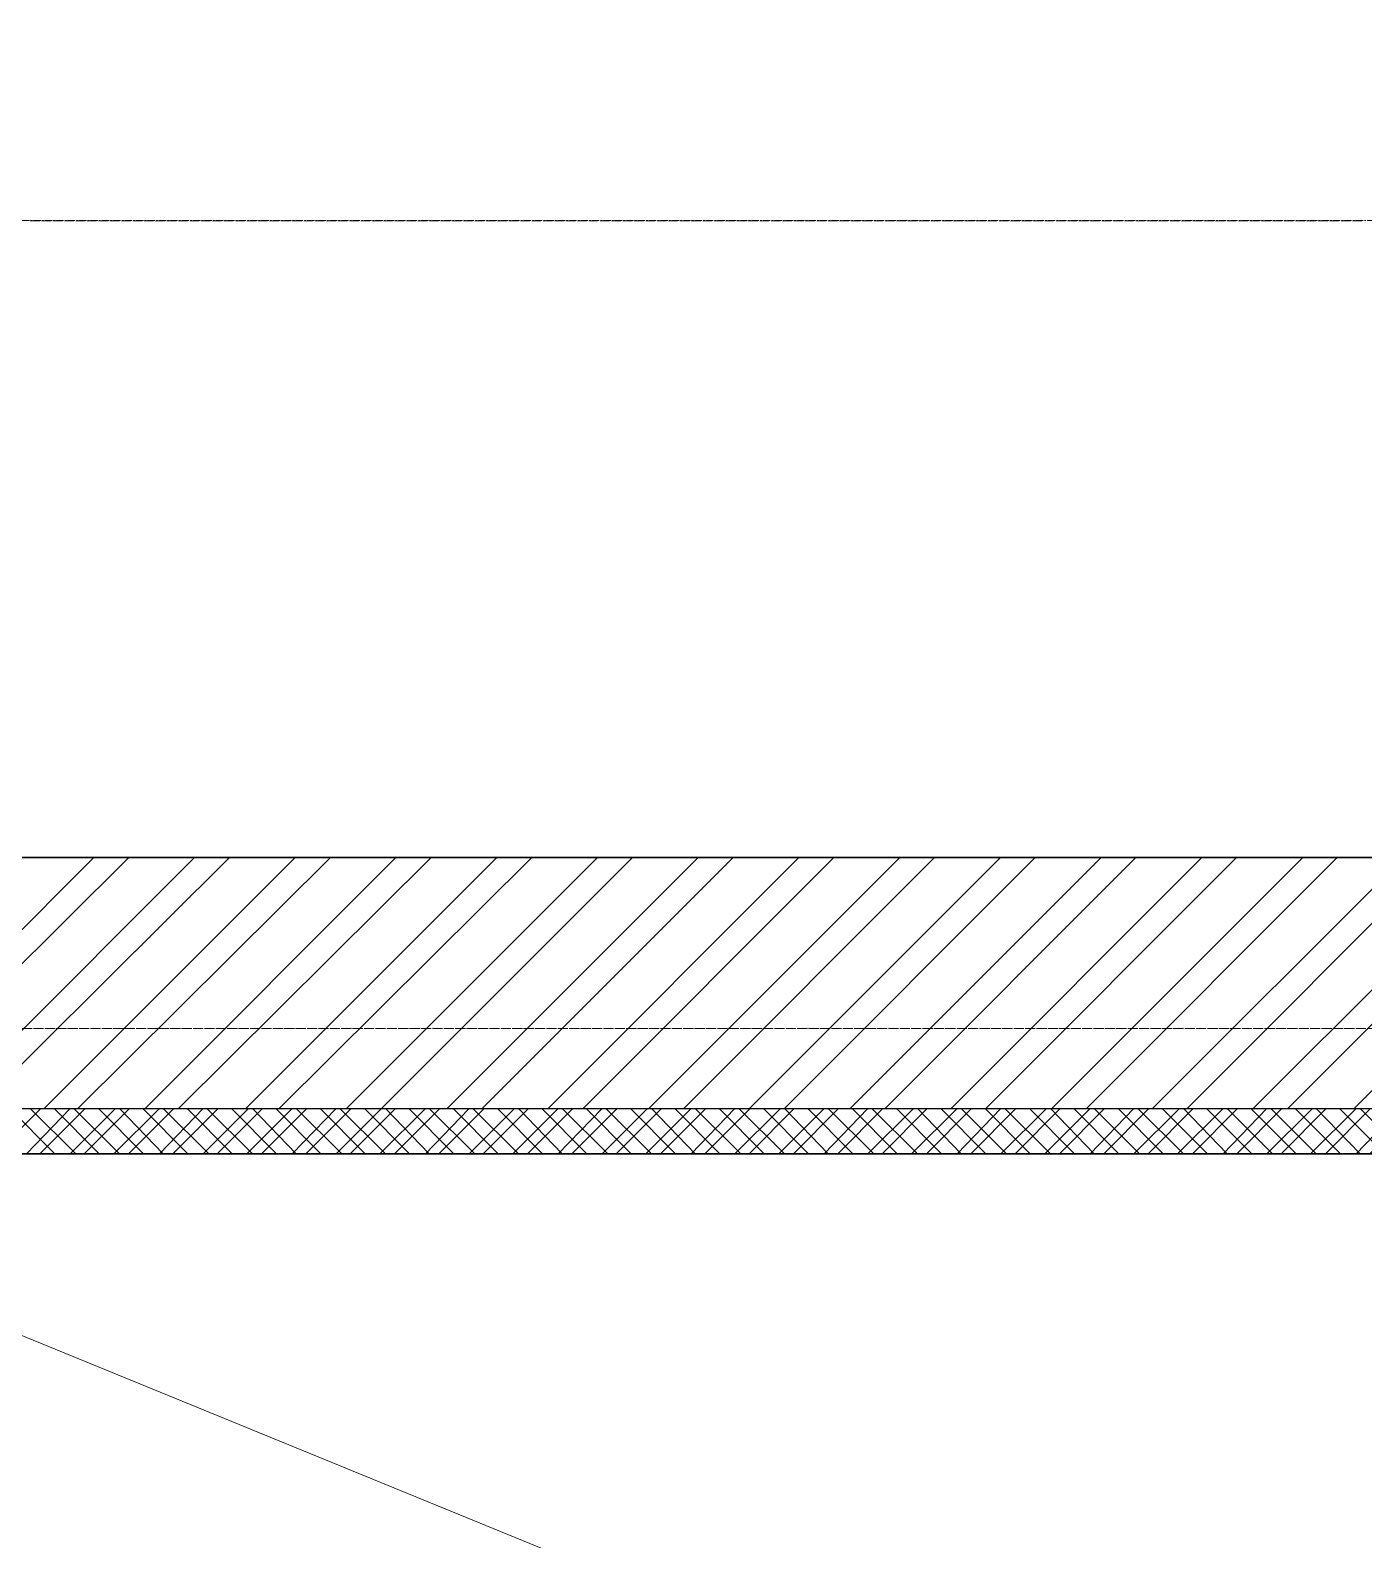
# Model space of a CAD drawing. Header units: millimetres. Extents: x -10178924 to 11692288, y -947381 to 58396.
# Drawn here: x 740871 to 743843, y -814179 to -810816 of the extents above; entities that cross this region are included whole.
import ezdxf

# ---------------------------------------------------------------- set-up
doc = ezdxf.new("R2010")
doc.units = ezdxf.units.MM
doc.linetypes.add('осевая', pattern=[50.8, 31.75, -6.35, 6.35, -6.35])
doc.layers.add('PDF _Отделка СТЕН', color=6, linetype='Continuous')
doc.layers.add('PDF _Стены.1', color=7, linetype='Continuous')
doc.layers.add('PDF _Размеры осевые', color=7, linetype='Continuous', true_color=0x5d6970)
doc.layers.add('PDF _штриховка', color=7, linetype='Continuous', true_color=0x95834a)
for name, color, linetype, lineweight in [('Отделка СТЕН', 6, 'Continuous', 13), ('Размеры осевые', 153, 'Continuous', 9), ('Стены.1', 7, 'Continuous', 25), ('ШТРИХОВКА', 252, 'Continuous', 15)]:
    doc.layers.add(name, color=color, linetype=linetype, lineweight=lineweight)

# ---------------------------------------------------------------- blocks, each defined once
blk = doc.blocks.new('A$C5282721b')
at = {"layer": 'Отделка СТЕН', "true_color": 0x000000, "transparency": 33554687}
h = blk.add_hatch(dxfattribs=at)
h.set_pattern_fill('ANSI37', color=18, scale=22, angle=-90)
h.set_pattern_definition([(315, (-17446.33, 108538.816), (49.39141, 49.39141), []), (45, (-17446.33, 108538.816), (-49.39141, 49.39141), [])])
h.paths.add_polyline_path([(26592.373, -32428.119), (25753.823, -32428.119), (17403.142, -32428.119), (17403.142, -38395.958), (26591.954, -38400.464), (26591.961, -38300.463), (17503.142, -38296.007), (17503.142, -32528.119), (25753.823, -32528.119), (26592.366, -32528.119)])
h.paths.add_polyline_path([(28638.33, -32428.119), (27792.557, -32428.119), (26592.373, -32428.119), (26592.366, -32528.119), (28638.33, -32528.119)])
h.paths.add_polyline_path([(36484.836, -38082.681), (36383.118, -38082.906), (36381.494, -38305.263), (26591.961, -38300.463), (26591.954, -38400.464), (36480.32, -38405.312)])
at = {"layer": 'ШТРИХОВКА', "ltscale": 100, "true_color": 0x000000, "transparency": 33554687}
h = blk.add_hatch(dxfattribs=at)
h.set_pattern_fill('ANSI31', color=18, scale=50)
h.set_pattern_definition([(45, (-79853.19, 25128.16), (-112.2532, 112.2532), [])])
edge = h.paths.add_edge_path()
edge.add_line((36498.921, -37009.188), (36898.882, -37014.787))
edge.add_line((36898.882, -37014.787), (36964.029, -32428.119))
edge.add_line((36964.029, -32428.119), (37032.722, -32428.119))
edge.add_line((37032.722, -32428.119), (37032.722, -30586.036))
edge.add_line((37032.722, -30586.036), (38904.657, -30586.036))
edge.add_line((38904.657, -30586.036), (38902.425, -30898.17))
edge.add_line((38902.425, -30898.17), (39152.455, -30898.17))
edge.add_line((39152.455, -30898.17), (39154.793, -30586.036))
edge.add_line((39154.793, -30586.036), (41035.118, -30586.036))
edge.add_line((41035.118, -30586.036), (41035.118, -30412.839))
edge.add_line((41035.118, -30412.839), (41035.118, -30026.036))
edge.add_line((41035.118, -30026.036), (36472.722, -30026.036))
edge.add_line((36472.722, -30026.036), (36472.722, -31868.119))
edge.add_line((36472.722, -31868.119), (30542.101, -31868.119))
edge.add_line((30542.101, -31868.119), (30542.101, -32424.051))
edge.add_line((30542.101, -32424.051), (36563.99, -32428.119))
edge.add_line((36563.99, -32428.119), (36498.921, -37066.477))
h.paths.add_polyline_path([(25192.811, -31868.119), (17563.142, -31868.119), (17563.142, -30066.63), (12841.199, -30066.63), (12841.199, -31868.119), (7024.898, -31868.119), (7024.898, -31969.641), (7024.898, -32428.119), (13001.199, -32428.119), (13001.199, -38443.071), (10379.676, -38473.857), (10379.676, -38873.885), (13001.199, -38843.098), (13401.199, -38838.401), (13401.199, -32428.119), (13401.199, -30626.63), (17003.142, -30626.63), (17003.142, -32428.119), (17003.142, -38795.762), (36871.442, -38820.294), (36872.104, -38529.718), (36884.044, -38081.988), (36484.836, -38082.681), (36480.32, -38405.312), (17403.142, -38395.958), (17403.142, -32428.119), (25753.823, -32428.119), (25753.823, -31968.119)])
at = {"color": 18, "lineweight": 0, "ltscale": 100, "true_color": 0x000000, "transparency": 33554687}
blk.add_line((17503.142, -32528.119), (29114.197, -37278.249), dxfattribs=at)
blk.add_line((17503.142, -32528.119), (29114.197, -37278.249), dxfattribs=at)
at = {"layer": 'Размеры осевые', "color": 251, "linetype": 'осевая', "ltscale": 0.5, "transparency": 33554687}
for p, q in [((-9750, -30450), (44700, -30450)), ((-9750, -32250), (62308.109, -32250)), ((-9718.727, -32250), (61848.609, -32250)), ((-9718.727, -32250), (61848.609, -32250))]:
    blk.add_line(p, q, dxfattribs=at)
at = {"layer": 'Стены.1', "color": 18, "linetype": 'Continuous', "true_color": 0x000000, "transparency": 33554687, "flags": 128}
for points in [[(17563.142, -31868.119), (25192.811, -31868.119)], [(17403.142, -32428.119), (25753.823, -32428.119)], [(17503.142, -32528.119), (25753.823, -32528.119)]]:
    blk.add_lwpolyline(points, dxfattribs=at)

msp = doc.modelspace()

# ---------------------------------------------------------------- linework, layer by layer
at = {"layer": 'PDF _Отделка СТЕН', "lineweight": 13}
for points in [[(740862.6, -813319.6), (740959.9, -813218)], [(740871.1, -813218), (740972.6, -813319.6)], [(740960, -813319.6), (741061.5, -813218)], [(740968.4, -813218), (741070, -813319.6)], [(741057.3, -813319.6), (741158.9, -813218)], [(741070, -813218), (741167.4, -813319.6)], [(741158.9, -813319.6), (741256.3, -813218)], [(741167.4, -813218), (741269, -813319.6)], [(741256.3, -813319.6), (741357.9, -813218)], [(741264.7, -813218), (741366.3, -813319.6)], [(741353.7, -813319.6), (741455.2, -813218)], [(741366.4, -813218), (741463.7, -813319.6)], [(741455.2, -813319.6), (741552.6, -813218)], [(741463.7, -813218), (741565.3, -813319.6)], [(741552.6, -813319.6), (741654.2, -813218)], [(741561.1, -813218), (741662.7, -813319.6)], [(741650, -813319.6), (741751.6, -813218)], [(741662.7, -813218), (741760.1, -813319.6)], [(741751.6, -813319.6), (741849, -813218)], [(741760.1, -813218), (741861.7, -813319.6)], [(741849, -813319.6), (741950.6, -813218)], [(741857.4, -813218), (741959, -813319.6)], [(741946.3, -813319.6), (742047.9, -813218)], [(741959, -813218), (742056.4, -813319.6)], [(742047.9, -813319.6), (742145.3, -813218)], [(742056.4, -813218), (742158, -813319.6)], [(742145.3, -813319.6), (742246.9, -813218)], [(742153.8, -813218), (742255.4, -813319.6)], [(742242.7, -813319.6), (742344.3, -813218)], [(742255.4, -813218), (742352.7, -813319.6)], [(742344.3, -813319.6), (742441.6, -813218)], [(742352.7, -813218), (742454.3, -813319.6)], [(742441.6, -813319.6), (742543.2, -813218)], [(742450.1, -813218), (742551.7, -813319.6)], [(742539, -813319.6), (742640.6, -813218)], [(742551.7, -813218), (742649.1, -813319.6)], [(742640.6, -813319.6), (742738, -813218)], [(742649.1, -813218), (742750.7, -813319.6)], [(742738, -813319.6), (742839.6, -813218)], [(742746.4, -813218), (742848, -813319.6)], [(742835.3, -813319.6), (742936.9, -813218)], [(742848, -813218), (742945.4, -813319.6)], [(742936.9, -813319.6), (743034.3, -813218)], [(742945.4, -813218), (743047, -813319.6)], [(743034.3, -813319.6), (743135.9, -813218)], [(743042.8, -813218), (743144.4, -813319.6)], [(743131.7, -813319.6), (743233.3, -813218)], [(743144.4, -813218), (743241.7, -813319.6)], [(743233.3, -813319.6), (743330.6, -813218)], [(743241.7, -813218), (743343.3, -813319.6)], [(743330.6, -813319.6), (743432.2, -813218)], [(743339.1, -813218), (743440.7, -813319.6)], [(743428, -813319.6), (743529.6, -813218)], [(743440.7, -813218), (743538.1, -813319.6)], [(743529.6, -813319.6), (743627, -813218)], [(743538.1, -813218), (743639.7, -813319.6)], [(743627, -813319.6), (743728.6, -813218)], [(743635.4, -813218), (743737, -813319.6)], [(743724.3, -813319.6), (743825.9, -813218)], [(743737, -813218), (743834.4, -813319.6)], [(743825.9, -813319.6), (743923.3, -813218)], [(743834.4, -813218), (743936, -813319.6)]]:
    msp.add_lwpolyline(points, dxfattribs=at)
at = {"layer": 'PDF _Размеры осевые', "lineweight": 9}
for points in [[(740871.1, -811241), (740875.3, -811241), (740892.2, -811241)], [(740896.4, -811241), (740900.7, -811241), (740917.6, -811241)], [(740921.8, -811241), (740926.1, -811241), (740943, -811241)], [(740947.2, -811241), (740951.5, -811241), (740968.4, -811241)], [(740972.6, -811241), (740976.9, -811241), (740993.8, -811241)], [(740998, -811241), (741002.3, -811241), (741019.2, -811241)], [(741023.4, -811241), (741027.7, -811241), (741044.6, -811241)], [(741048.9, -811241), (741053.1, -811241), (741070, -811241)], [(741074.3, -811241), (741078.5, -811241), (741095.4, -811241)], [(741099.7, -811241), (741103.9, -811241), (741120.8, -811241)], [(741125.1, -811241), (741129.3, -811241), (741146.2, -811241)], [(741150.4, -811241), (741154.7, -811241), (741171.6, -811241)], [(741175.8, -811241), (741180.1, -811241), (741197, -811241)], [(741201.2, -811241), (741205.5, -811241), (741222.4, -811241)], [(741226.6, -811241), (741230.9, -811241), (741247.8, -811241)], [(741252, -811241), (741256.3, -811241), (741273.2, -811241)], [(741277.5, -811241), (741281.7, -811241), (741298.6, -811241)], [(741302.9, -811241), (741307.1, -811241), (741324, -811241)], [(741328.3, -811241), (741332.5, -811241), (741349.4, -811241)], [(741353.7, -811241), (741357.9, -811241), (741374.8, -811241)], [(741379.1, -811241), (741383.3, -811241), (741400.2, -811241)], [(741404.4, -811241), (741408.7, -811241), (741425.6, -811241)], [(741429.8, -811241), (741434.1, -811241), (741451, -811241)], [(741455.2, -811241), (741459.5, -811241), (741476.4, -811241)], [(741480.7, -811241), (741484.9, -811241), (741501.8, -811241)], [(741506.1, -811241), (741510.3, -811241), (741527.2, -811241)], [(741531.5, -811241), (741535.7, -811241), (741552.6, -811241)], [(741556.9, -811241), (741561.1, -811241), (741578, -811241)], [(741582.3, -811241), (741586.5, -811241), (741603.4, -811241)], [(741607.7, -811241), (741611.9, -811241), (741628.8, -811241)], [(741633.1, -811241), (741637.3, -811241), (741654.2, -811241)], [(741658.4, -811241), (741662.7, -811241), (741679.6, -811241)], [(741683.9, -811241), (741688.1, -811241), (741705, -811241)], [(741709.3, -811241), (741713.5, -811241), (741730.4, -811241)], [(741734.7, -811241), (741738.9, -811241), (741755.8, -811241)], [(741760.1, -811241), (741764.3, -811241), (741781.2, -811241)], [(741785.5, -811241), (741789.7, -811241), (741806.6, -811241)], [(741810.9, -811241), (741815.1, -811241), (741832, -811241)], [(741836.3, -811241), (741840.5, -811241), (741857.4, -811241)], [(741861.7, -811241), (741865.9, -811241), (741882.8, -811241)], [(741887.1, -811241), (741891.3, -811241), (741908.2, -811241)], [(741912.5, -811241), (741916.7, -811241), (741933.6, -811241)], [(741937.9, -811241), (741942.1, -811241), (741959, -811241)], [(741963.3, -811241), (741967.5, -811241), (741984.4, -811241)], [(741988.7, -811241), (741992.9, -811241), (742009.8, -811241)], [(742014.1, -811241), (742018.3, -811241), (742035.2, -811241)], [(742039.5, -811241), (742043.7, -811241), (742060.6, -811241)], [(742064.9, -811241), (742069.1, -811241), (742086, -811241)], [(742090.3, -811241), (742094.5, -811241), (742111.4, -811241)], [(742115.7, -811241), (742119.9, -811241), (742136.8, -811241)], [(742141.1, -811241), (742145.3, -811241), (742162.2, -811241)], [(742166.5, -811241), (742170.7, -811241), (742187.6, -811241)], [(742191.9, -811241), (742196.1, -811241), (742213, -811241)], [(742217.3, -811241), (742221.5, -811241), (742238.4, -811241)], [(742242.7, -811241), (742246.9, -811241), (742263.8, -811241)], [(742268.1, -811241), (742272.3, -811241), (742289.2, -811241)], [(742293.5, -811241), (742297.7, -811241), (742314.6, -811241)], [(742318.9, -811241), (742323.1, -811241), (742340, -811241)], [(742344.3, -811241), (742348.5, -811241), (742365.4, -811241)], [(742369.7, -811241), (742373.9, -811241), (742390.8, -811241)], [(742395.1, -811241), (742399.3, -811241), (742416.2, -811241)], [(742420.5, -811241), (742424.7, -811241), (742441.6, -811241)], [(742445.9, -811241), (742450.1, -811241), (742467, -811241)], [(742471.3, -811241), (742475.5, -811241), (742492.4, -811241)], [(742496.7, -811241), (742500.9, -811241), (742517.8, -811241)], [(742522.1, -811241), (742526.3, -811241), (742543.2, -811241)], [(742547.5, -811241), (742551.7, -811241), (742568.6, -811241)], [(742572.9, -811241), (742577.1, -811241), (742594, -811241)], [(742598.3, -811241), (742602.5, -811241), (742619.4, -811241)], [(742623.7, -811241), (742627.9, -811241), (742644.8, -811241)], [(742649.1, -811241), (742653.3, -811241), (742670.2, -811241)], [(742674.5, -811241), (742678.7, -811241), (742695.6, -811241)], [(742699.9, -811241), (742704.1, -811241), (742721, -811241)], [(742725.3, -811241), (742729.5, -811241), (742746.4, -811241)], [(742750.7, -811241), (742754.9, -811241), (742771.8, -811241)], [(742776.1, -811241), (742780.3, -811241), (742797.2, -811241)], [(742801.5, -811241), (742805.7, -811241), (742822.6, -811241)], [(742826.9, -811241), (742831.1, -811241), (742848, -811241)], [(742852.3, -811241), (742856.5, -811241), (742873.4, -811241)], [(742877.7, -811241), (742881.9, -811241), (742898.8, -811241)], [(742903.1, -811241), (742907.3, -811241), (742924.2, -811241)], [(742928.5, -811241), (742932.7, -811241), (742949.6, -811241)], [(742953.9, -811241), (742958.1, -811241), (742975, -811241)], [(742979.3, -811241), (742983.5, -811241), (743000.4, -811241)], [(743004.7, -811241), (743008.9, -811241), (743025.8, -811241)], [(743030.1, -811241), (743034.3, -811241), (743051.2, -811241)], [(743055.5, -811241), (743059.7, -811241), (743076.6, -811241)], [(743080.9, -811241), (743085.1, -811241), (743102, -811241)], [(743106.3, -811241), (743110.5, -811241), (743127.4, -811241)], [(743131.7, -811241), (743135.9, -811241), (743152.8, -811241)], [(743157.1, -811241), (743161.3, -811241), (743178.2, -811241)], [(743182.5, -811241), (743186.7, -811241), (743203.6, -811241)], [(743207.9, -811241), (743212.1, -811241), (743229, -811241)], [(743233.3, -811241), (743237.5, -811241), (743254.4, -811241)], [(743258.7, -811241), (743262.9, -811241), (743279.8, -811241)], [(743284.1, -811241), (743288.3, -811241), (743305.2, -811241)], [(743309.5, -811241), (743313.7, -811241), (743330.6, -811241)], [(743334.9, -811241), (743339.1, -811241), (743356, -811241)], [(743360.3, -811241), (743364.5, -811241), (743381.4, -811241)], [(743385.7, -811241), (743389.9, -811241), (743406.8, -811241)], [(743411.1, -811241), (743415.3, -811241), (743432.2, -811241)], [(743436.5, -811241), (743440.7, -811241), (743457.6, -811241)], [(743461.9, -811241), (743466.1, -811241), (743483, -811241)], [(743487.3, -811241), (743491.5, -811241), (743508.4, -811241)], [(743512.7, -811241), (743516.9, -811241), (743533.8, -811241)], [(743538.1, -811241), (743542.3, -811241), (743559.2, -811241)], [(743563.5, -811241), (743567.7, -811241), (743584.6, -811241)], [(743588.9, -811241), (743593.1, -811241), (743610, -811241)], [(743614.3, -811241), (743618.5, -811241), (743635.4, -811241)], [(743639.7, -811241), (743643.9, -811241), (743660.8, -811241)], [(743665.1, -811241), (743669.3, -811241), (743686.2, -811241)], [(743690.5, -811241), (743694.7, -811241), (743711.6, -811241)], [(743715.9, -811241), (743720.1, -811241), (743737, -811241)], [(743741.3, -811241), (743745.5, -811241), (743762.4, -811241)], [(743766.7, -811241), (743770.9, -811241), (743787.8, -811241)], [(743792.1, -811241), (743796.3, -811241), (743813.2, -811241)], [(743817.5, -811241), (743821.7, -811241), (743838.6, -811241)], [(740854.1, -813040.2), (740871.1, -813040.2)], [(740875.3, -813040.2), (740875.3, -813040.2)], [(740879.5, -813040.2), (740896.4, -813040.2)], [(740900.7, -813040.2), (740900.7, -813040.2)], [(740904.9, -813040.2), (740921.8, -813040.2)], [(740926.1, -813040.2), (740926.1, -813040.2)], [(740930.3, -813040.2), (740947.2, -813040.2)], [(740951.5, -813040.2), (740951.5, -813040.2)], [(740955.7, -813040.2), (740972.6, -813040.2)], [(740976.9, -813040.2), (740976.9, -813040.2)], [(740981.1, -813040.2), (740998, -813040.2)], [(741002.3, -813040.2), (741002.3, -813040.2)], [(741006.5, -813040.2), (741023.4, -813040.2)], [(741027.7, -813040.2), (741027.7, -813040.2)], [(741031.9, -813040.2), (741048.8, -813040.2)], [(741053.1, -813040.2), (741053.1, -813040.2)], [(741057.3, -813040.2), (741074.3, -813040.2)], [(741078.5, -813040.2), (741078.5, -813040.2)], [(741082.7, -813040.2), (741099.7, -813040.2)], [(741103.9, -813040.2), (741103.9, -813040.2)], [(741108.1, -813040.2), (741125.1, -813040.2)], [(741129.3, -813040.2), (741129.3, -813040.2)], [(741133.5, -813040.2), (741150.4, -813040.2)], [(741154.7, -813040.2), (741154.7, -813040.2)], [(741158.9, -813040.2), (741175.8, -813040.2)], [(741180.1, -813040.2), (741180.1, -813040.2)], [(741184.3, -813040.2), (741201.2, -813040.2)], [(741205.5, -813040.2), (741205.5, -813040.2)], [(741209.7, -813040.2), (741226.6, -813040.2)], [(741230.9, -813040.2), (741230.9, -813040.2)], [(741235.1, -813040.2), (741252, -813040.2)], [(741256.3, -813040.2), (741256.3, -813040.2)], [(741260.5, -813040.2), (741277.5, -813040.2)], [(741281.7, -813040.2), (741281.7, -813040.2)], [(741285.9, -813040.2), (741302.9, -813040.2)], [(741307.1, -813040.2), (741307.1, -813040.2)], [(741311.3, -813040.2), (741328.3, -813040.2)], [(741332.5, -813040.2), (741332.5, -813040.2)], [(741336.7, -813040.2), (741353.7, -813040.2)], [(741357.9, -813040.2), (741357.9, -813040.2)], [(741362.1, -813040.2), (741379.1, -813040.2)], [(741383.3, -813040.2), (741383.3, -813040.2)], [(741387.5, -813040.2), (741404.4, -813040.2)], [(741408.7, -813040.2), (741408.7, -813040.2)], [(741412.9, -813040.2), (741429.8, -813040.2)], [(741434.1, -813040.2), (741434.1, -813040.2)], [(741438.3, -813040.2), (741455.2, -813040.2)], [(741459.5, -813040.2), (741459.5, -813040.2)], [(741463.7, -813040.2), (741480.6, -813040.2)], [(741484.9, -813040.2), (741484.9, -813040.2)], [(741489.1, -813040.2), (741506.1, -813040.2)], [(741510.3, -813040.2), (741510.3, -813040.2)], [(741514.5, -813040.2), (741531.5, -813040.2)], [(741535.7, -813040.2), (741535.7, -813040.2)], [(741539.9, -813040.2), (741556.9, -813040.2)], [(741561.1, -813040.2), (741561.1, -813040.2)], [(741565.3, -813040.2), (741582.3, -813040.2)], [(741586.5, -813040.2), (741586.5, -813040.2)], [(741590.7, -813040.2), (741607.7, -813040.2)], [(741611.9, -813040.2), (741611.9, -813040.2)], [(741616.1, -813040.2), (741633.1, -813040.2)], [(741637.3, -813040.2), (741637.3, -813040.2)], [(741641.5, -813040.2), (741658.4, -813040.2)], [(741662.7, -813040.2), (741662.7, -813040.2)], [(741666.9, -813040.2), (741683.8, -813040.2)], [(741688.1, -813040.2), (741688.1, -813040.2)], [(741692.3, -813040.2), (741709.3, -813040.2)], [(741713.5, -813040.2), (741713.5, -813040.2)], [(741717.7, -813040.2), (741734.7, -813040.2)], [(741738.9, -813040.2), (741738.9, -813040.2)], [(741743.1, -813040.2), (741760.1, -813040.2)], [(741764.3, -813040.2), (741764.3, -813040.2)], [(741768.5, -813040.2), (741785.5, -813040.2)], [(741789.7, -813040.2), (741789.7, -813040.2)], [(741793.9, -813040.2), (741810.9, -813040.2)], [(741815.1, -813040.2), (741815.1, -813040.2)], [(741819.3, -813040.2), (741836.3, -813040.2)], [(741840.5, -813040.2), (741840.5, -813040.2)], [(741844.7, -813040.2), (741861.7, -813040.2)], [(741865.9, -813040.2), (741865.9, -813040.2)], [(741870.1, -813040.2), (741887.1, -813040.2)], [(741891.3, -813040.2), (741891.3, -813040.2)], [(741895.5, -813040.2), (741912.5, -813040.2)], [(741916.7, -813040.2), (741916.7, -813040.2)], [(741920.9, -813040.2), (741937.9, -813040.2)], [(741942.1, -813040.2), (741942.1, -813040.2)], [(741946.3, -813040.2), (741963.3, -813040.2)], [(741967.5, -813040.2), (741967.5, -813040.2)], [(741971.7, -813040.2), (741988.7, -813040.2)], [(741992.9, -813040.2), (741992.9, -813040.2)], [(741997.1, -813040.2), (742014.1, -813040.2)], [(742018.3, -813040.2), (742018.3, -813040.2)], [(742022.5, -813040.2), (742039.5, -813040.2)], [(742043.7, -813040.2), (742043.7, -813040.2)], [(742047.9, -813040.2), (742064.9, -813040.2)], [(742069.1, -813040.2), (742069.1, -813040.2)], [(742073.3, -813040.2), (742090.3, -813040.2)], [(742094.5, -813040.2), (742094.5, -813040.2)], [(742098.7, -813040.2), (742115.7, -813040.2)], [(742119.9, -813040.2), (742119.9, -813040.2)], [(742124.1, -813040.2), (742141.1, -813040.2)], [(742145.3, -813040.2), (742145.3, -813040.2)], [(742149.5, -813040.2), (742166.5, -813040.2)], [(742170.7, -813040.2), (742170.7, -813040.2)], [(742174.9, -813040.2), (742191.9, -813040.2)], [(742196.1, -813040.2), (742196.1, -813040.2)], [(742200.3, -813040.2), (742217.3, -813040.2)], [(742221.5, -813040.2), (742221.5, -813040.2)], [(742225.7, -813040.2), (742242.7, -813040.2)], [(742246.9, -813040.2), (742246.9, -813040.2)], [(742251.1, -813040.2), (742268.1, -813040.2)], [(742272.3, -813040.2), (742272.3, -813040.2)], [(742276.5, -813040.2), (742293.5, -813040.2)], [(742297.7, -813040.2), (742297.7, -813040.2)], [(742301.9, -813040.2), (742318.9, -813040.2)], [(742323.1, -813040.2), (742323.1, -813040.2)], [(742327.3, -813040.2), (742344.3, -813040.2)], [(742348.5, -813040.2), (742348.5, -813040.2)], [(742352.7, -813040.2), (742369.7, -813040.2)], [(742373.9, -813040.2), (742373.9, -813040.2)], [(742378.1, -813040.2), (742395.1, -813040.2)], [(742399.3, -813040.2), (742399.3, -813040.2)], [(742403.5, -813040.2), (742420.5, -813040.2)], [(742424.7, -813040.2), (742424.7, -813040.2)], [(742428.9, -813040.2), (742445.9, -813040.2)], [(742450.1, -813040.2), (742450.1, -813040.2)], [(742454.3, -813040.2), (742471.3, -813040.2)], [(742475.5, -813040.2), (742475.5, -813040.2)], [(742479.7, -813040.2), (742496.7, -813040.2)], [(742500.9, -813040.2), (742500.9, -813040.2)], [(742505.1, -813040.2), (742522.1, -813040.2)], [(742526.3, -813040.2), (742526.3, -813040.2)], [(742530.5, -813040.2), (742547.5, -813040.2)], [(742551.7, -813040.2), (742551.7, -813040.2)], [(742555.9, -813040.2), (742572.9, -813040.2)], [(742577.1, -813040.2), (742577.1, -813040.2)], [(742581.3, -813040.2), (742598.3, -813040.2)], [(742602.5, -813040.2), (742602.5, -813040.2)], [(742606.7, -813040.2), (742623.7, -813040.2)], [(742627.9, -813040.2), (742627.9, -813040.2)], [(742632.1, -813040.2), (742649.1, -813040.2)], [(742653.3, -813040.2), (742653.3, -813040.2)], [(742657.5, -813040.2), (742674.5, -813040.2)], [(742678.7, -813040.2), (742678.7, -813040.2)], [(742682.9, -813040.2), (742699.9, -813040.2)], [(742704.1, -813040.2), (742704.1, -813040.2)], [(742708.3, -813040.2), (742725.3, -813040.2)], [(742729.5, -813040.2), (742729.5, -813040.2)], [(742733.7, -813040.2), (742750.7, -813040.2)], [(742754.9, -813040.2), (742754.9, -813040.2)], [(742759.1, -813040.2), (742776.1, -813040.2)], [(742780.3, -813040.2), (742780.3, -813040.2)], [(742784.5, -813040.2), (742801.5, -813040.2)], [(742805.7, -813040.2), (742805.7, -813040.2)], [(742809.9, -813040.2), (742826.9, -813040.2)], [(742831.1, -813040.2), (742831.1, -813040.2)], [(742835.3, -813040.2), (742852.3, -813040.2)], [(742856.5, -813040.2), (742856.5, -813040.2)], [(742860.7, -813040.2), (742877.7, -813040.2)], [(742881.9, -813040.2), (742881.9, -813040.2)], [(742886.1, -813040.2), (742903.1, -813040.2)], [(742907.3, -813040.2), (742907.3, -813040.2)], [(742911.5, -813040.2), (742928.5, -813040.2)], [(742932.7, -813040.2), (742932.7, -813040.2)], [(742936.9, -813040.2), (742953.9, -813040.2)], [(742958.1, -813040.2), (742958.1, -813040.2)], [(742962.3, -813040.2), (742979.3, -813040.2)], [(742983.5, -813040.2), (742983.5, -813040.2)], [(742987.7, -813040.2), (743004.7, -813040.2)], [(743008.9, -813040.2), (743008.9, -813040.2)], [(743013.1, -813040.2), (743030.1, -813040.2)], [(743034.3, -813040.2), (743034.3, -813040.2)], [(743038.5, -813040.2), (743055.5, -813040.2)], [(743059.7, -813040.2), (743059.7, -813040.2)], [(743063.9, -813040.2), (743080.9, -813040.2)], [(743085.1, -813040.2), (743085.1, -813040.2)], [(743089.3, -813040.2), (743106.3, -813040.2)], [(743110.5, -813040.2), (743110.5, -813040.2)], [(743114.7, -813040.2), (743131.7, -813040.2)], [(743135.9, -813040.2), (743135.9, -813040.2)], [(743140.1, -813040.2), (743157.1, -813040.2)], [(743161.3, -813040.2), (743161.3, -813040.2)], [(743165.5, -813040.2), (743182.5, -813040.2)], [(743186.7, -813040.2), (743186.7, -813040.2)], [(743190.9, -813040.2), (743207.9, -813040.2)], [(743212.1, -813040.2), (743212.1, -813040.2)], [(743216.3, -813040.2), (743233.3, -813040.2)], [(743237.5, -813040.2), (743237.5, -813040.2)], [(743241.7, -813040.2), (743258.7, -813040.2)], [(743262.9, -813040.2), (743262.9, -813040.2)], [(743267.1, -813040.2), (743284.1, -813040.2)], [(743288.3, -813040.2), (743288.3, -813040.2)], [(743292.5, -813040.2), (743309.5, -813040.2)], [(743313.7, -813040.2), (743313.7, -813040.2)], [(743317.9, -813040.2), (743334.9, -813040.2)], [(743339.1, -813040.2), (743339.1, -813040.2)], [(743343.3, -813040.2), (743360.3, -813040.2)], [(743364.5, -813040.2), (743364.5, -813040.2)], [(743368.7, -813040.2), (743385.7, -813040.2)], [(743389.9, -813040.2), (743389.9, -813040.2)], [(743394.1, -813040.2), (743411.1, -813040.2)], [(743415.3, -813040.2), (743415.3, -813040.2)], [(743419.5, -813040.2), (743436.5, -813040.2)], [(743440.7, -813040.2), (743440.7, -813040.2)], [(743444.9, -813040.2), (743461.9, -813040.2)], [(743466.1, -813040.2), (743466.1, -813040.2)], [(743470.3, -813040.2), (743487.3, -813040.2)], [(743491.5, -813040.2), (743491.5, -813040.2)], [(743495.7, -813040.2), (743512.7, -813040.2)], [(743516.9, -813040.2), (743516.9, -813040.2)], [(743521.1, -813040.2), (743538.1, -813040.2)], [(743542.3, -813040.2), (743542.3, -813040.2)], [(743546.5, -813040.2), (743563.5, -813040.2)], [(743567.7, -813040.2), (743567.7, -813040.2)], [(743571.9, -813040.2), (743588.9, -813040.2)], [(743593.1, -813040.2), (743593.1, -813040.2)], [(743597.3, -813040.2), (743614.3, -813040.2)], [(743618.5, -813040.2), (743618.5, -813040.2)], [(743622.7, -813040.2), (743639.7, -813040.2)], [(743643.9, -813040.2), (743643.9, -813040.2)], [(743648.1, -813040.2), (743665.1, -813040.2)], [(743669.3, -813040.2), (743669.3, -813040.2)], [(743673.5, -813040.2), (743690.5, -813040.2)], [(743694.7, -813040.2), (743694.7, -813040.2)], [(743698.9, -813040.2), (743715.9, -813040.2)], [(743720.1, -813040.2), (743720.1, -813040.2)], [(743724.3, -813040.2), (743741.3, -813040.2)], [(743745.5, -813040.2), (743745.5, -813040.2)], [(743749.7, -813040.2), (743766.7, -813040.2)], [(743770.9, -813040.2), (743770.9, -813040.2)], [(743775.1, -813040.2), (743792.1, -813040.2)], [(743796.3, -813040.2), (743796.3, -813040.2)], [(743800.5, -813040.2), (743817.5, -813040.2)], [(743821.7, -813040.2), (743821.7, -813040.2)], [(743825.9, -813040.2), (743842.9, -813040.2)]]:
    msp.add_lwpolyline(points, dxfattribs=at)
at = {"layer": 'PDF _Стены.1', "lineweight": 25}
for points in [[(739918.5, -812659.2), (747546.8, -812659.2)], [(739757.7, -813218), (748109.8, -813218)], [(739859.3, -813319.6), (748109.8, -813319.6)]]:
    msp.add_lwpolyline(points, dxfattribs=at)
at = {"layer": 'PDF _штриховка', "color": 251, "lineweight": 5, "true_color": 0x636466}
for points in [[(740528.1, -813218), (741091.2, -812659.2)], [(740752.5, -813218), (741315.5, -812659.2)], [(740976.9, -813218), (741539.9, -812659.2)], [(741201.2, -813218), (741764.3, -812659.2)], [(741425.6, -813218), (741988.6, -812659.2)], [(741654.2, -813218), (742213, -812659.2)], [(741878.6, -813218), (742437.4, -812659.2)], [(742103, -813218), (742661.7, -812659.2)], [(742327.3, -813218), (742886.1, -812659.2)], [(742551.7, -813218), (743110.5, -812659.2)], [(742776.1, -813218), (743334.8, -812659.2)], [(743000.4, -813218), (743559.2, -812659.2)], [(743224.8, -813218), (743783.6, -812659.2)], [(743449.2, -813218), (744007.9, -812659.2)], [(743673.5, -813218), (744232.3, -812659.2)]]:
    msp.add_lwpolyline(points, dxfattribs=at)

# ---------------------------------------------------------------- block references
msp.add_blockref('A$C5282721b', (722358.6, -780790.4))

doc.saveas('drawing.dxf')
